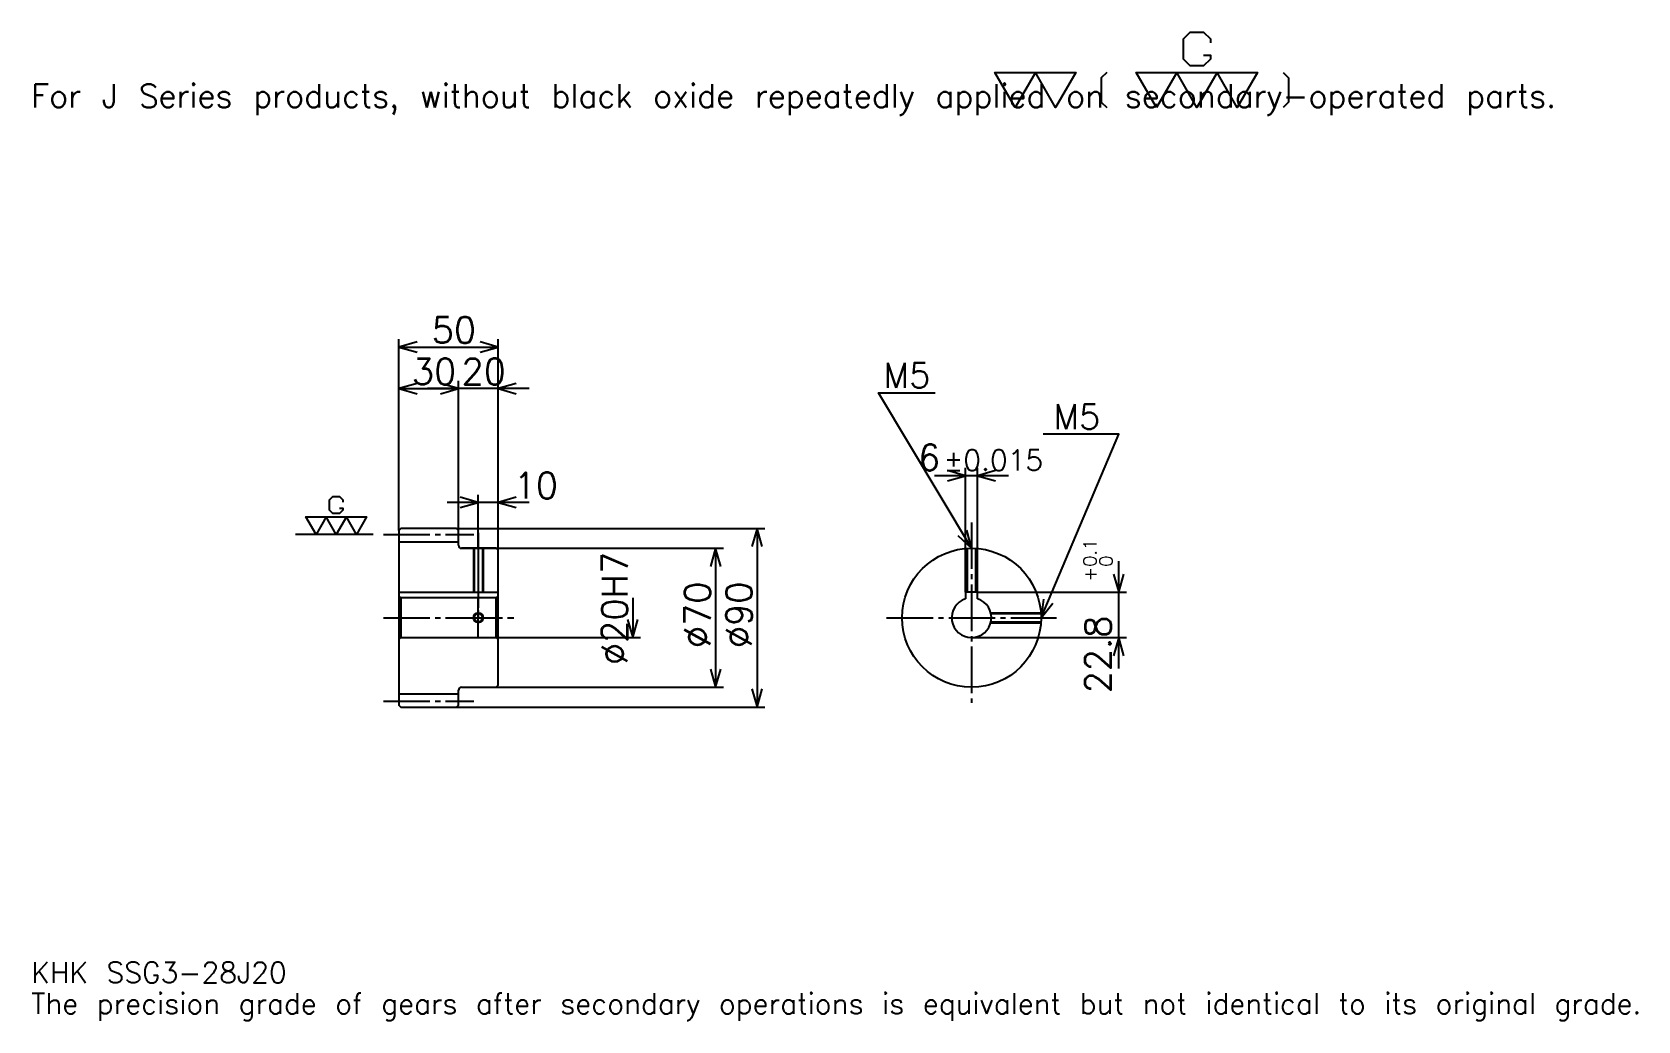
# Model space of a CAD drawing. Extents: x 27 to 835, y 10 to 508.
import ezdxf

# ---------------------------------------------------------------- set-up
doc = ezdxf.new("R2010")
doc.units = 0
doc.linetypes.add('DASHDOT', pattern=[31.304349, 23.478261, -2.608696, 2.608696, -2.608696])
doc.layers.get('0').update_dxf_attribs({"linetype": 'CONTINUOUS'})
doc.layers.add('DASHDOT', color=6, linetype='DASHDOT')
doc.styles.add('KANJI', font='TXT', dxfattribs={"bigfont": 'BIGFONT'})

msp = doc.modelspace()

# ---------------------------------------------------------------- linework, layer by layer
at = {"color": 5}
for p, q in [((211.304337, 257.608704), (211.304337, 352.82608)), ((211.304337, 348.913025), (261.304321, 348.913025)), ((261.304321, 257.608704), (261.304321, 352.82608)), ((241.304337, 257.608704), (241.304337, 331.956512)), ((211.304337, 328.043457), (241.304337, 328.043457)), ((276.956512, 328.043457), (225.652161, 328.043457)), ((518.434753, 284.130432), (481.130432, 284.130432)), ((496.782593, 225.408691), (496.782593, 288.043488)), ((502.782593, 225.408691), (502.782593, 288.043488)), ((276.956512, 270.652161), (235.652161, 270.652161)), ((251.304337, 257.608704), (251.304337, 274.565216)), ((211.304337, 256.608704), (211.304337, 257.608704)), ((240.304337, 257.608704), (261.304321, 257.608704)), ((241.304337, 256.608704), (241.304337, 257.608704)), ((251.304337, 247.608688), (251.304337, 257.608704)), ((251.304337, 247.608688), (251.304337, 257.608704)), ((261.304321, 257.608704), (395.652161, 257.608704)), ((261.304321, 246.608688), (261.304321, 257.608704)), ((391.739136, 257.608704), (391.739136, 167.608688)), ((242.804337, 247.608688), (261.304321, 247.608688)), ((261.304321, 247.608688), (374.782593, 247.608688)), ((370.869568, 247.608688), (370.869568, 177.608688)), ((573.913025, 186.956512), (573.913025, 241.060867)), ((329.130432, 222.608688), (329.130432, 202.608688)), ((502.782593, 225.408691), (577.826111, 225.408691)), ((261.304321, 202.608688), (333.043457, 202.608688)), ((499.782593, 202.608688), (577.826111, 202.608688)), ((242.804337, 177.608688), (261.304321, 177.608688)), ((261.304321, 177.608688), (374.782593, 177.608688)), ((240.304337, 167.608688), (261.304321, 167.608688)), ((261.304321, 167.608688), (395.652161, 167.608688))]:
    msp.add_line(p, q, dxfattribs=at)
at = {"color": 7}
msp.add_line((198.260864, 254.608688), (159.130432, 254.608688), dxfattribs=at)
at = {"color": 4}
for p, q in [((211.304337, 250.858688), (241.304337, 250.858688)), ((211.304337, 225.408691), (261.304321, 225.408691)), ((212.304337, 222.608688), (212.304337, 202.608688)), ((260.304321, 222.608688), (261.304321, 223.608688)), ((260.304321, 202.608688), (261.304321, 201.608688)), ((211.304337, 174.358688), (241.304337, 174.358688))]:
    msp.add_line(p, q, dxfattribs=at)
at = {"color": 7}
for points in [[(616.695679, 496.017395), (620.086975, 496.017395), (620.086975, 493.982605), (616.695679, 490.591309), (609.913025, 490.591309), (606.521729, 493.982605), (606.521729, 504.156525), (609.913025, 507.547821), (616.695679, 507.547821), (620.086975, 504.156525), (620.086975, 502.121735)], [(521.739136, 469.565216), (511.565216, 487.200012), (552.260864, 487.200012), (542.086975, 469.565216), (531.913025, 487.200012), (521.739136, 469.565216)], [(567.860901, 487.200012), (565.147827, 484.486969), (565.147827, 472.278259), (567.860901, 469.565216)], [(592.956543, 469.565216), (582.782593, 487.200012), (643.826111, 487.200012), (633.652161, 469.565216), (623.478271, 487.200012), (613.304382, 469.565216), (603.130432, 487.200012), (592.956543, 469.565216)], [(656.713013, 487.200012), (659.426086, 484.486969), (659.426086, 472.278259), (656.713013, 469.565216)], [(181.434769, 267.834778), (183.130417, 267.834778), (183.130417, 266.817383), (181.434769, 265.121735), (178.043457, 265.121735), (176.347809, 266.817383), (176.347809, 271.904358), (178.043457, 273.599976), (181.434769, 273.599976), (183.130417, 271.904358), (183.130417, 270.886963)], [(169.565201, 254.608688), (164.478241, 263.426086), (194.999985, 263.426086), (189.913025, 254.608688), (184.82608, 263.426086), (179.73912, 254.608688), (174.652161, 263.426086), (169.565201, 254.608688)]]:
    msp.add_lwpolyline(points, dxfattribs=at)
at = {"color": 5}
for points in [[(220.434769, 351.521729), (211.304337, 348.913025), (220.434769, 346.304352)], [(252.173904, 346.304352), (261.304321, 348.913025), (252.173904, 351.521729)], [(220.434769, 330.652161), (211.304337, 328.043457), (220.434769, 325.434784)], [(232.173904, 325.434784), (241.304337, 328.043457), (232.173904, 330.652161)], [(232.173904, 325.434784), (241.304337, 328.043457), (232.173904, 330.652161)], [(270.434784, 330.652161), (261.304321, 328.043457), (270.434784, 325.434784)], [(499.782593, 247.608688), (452.82608, 325.869568), (481.521729, 325.869568)], [(534.782593, 212.608688), (573.913025, 305), (535.826111, 305)], [(487.652161, 281.521729), (496.782593, 284.130432), (487.652161, 286.739136)], [(511.913025, 286.739136), (502.782593, 284.130432), (511.913025, 281.521729)], [(242.173904, 268.043457), (251.304337, 270.652161), (242.173904, 273.260864)], [(270.434784, 273.260864), (261.304321, 270.652161), (270.434784, 268.043457)], [(394.347809, 248.478256), (391.739136, 257.608704), (389.130432, 248.478256)], [(492.848083, 254.09581), (499.782593, 247.608688), (497.32196, 256.780151)], [(373.478241, 238.478256), (370.869568, 247.608688), (368.260864, 238.478256)], [(571.304321, 234.539124), (573.913025, 225.408691), (576.521729, 234.539124)], [(535.941284, 222.033524), (534.782593, 212.608688), (540.745544, 219.998779)], [(326.521729, 211.73912), (329.130432, 202.608688), (331.739136, 211.73912)], [(576.521729, 193.478256), (573.913025, 202.608688), (571.304321, 193.478256)], [(368.260864, 186.73912), (370.869568, 177.608688), (373.478241, 186.73912)], [(389.130432, 176.73912), (391.739136, 167.608688), (394.347809, 176.73912)]]:
    msp.add_lwpolyline(points, dxfattribs=at)
at = {"color": 4}
for points in [[(241.304337, 249.108688), (241.304337, 256.608704), (240.304337, 257.608704), (212.304337, 257.608704), (211.304337, 256.608704), (211.304337, 201.608688)], [(242.804337, 177.608688), (260.304321, 177.608688), (261.304321, 178.608688), (261.304321, 246.608688), (260.304321, 247.608688), (242.804337, 247.608688)], [(248.804337, 247.608688), (248.804337, 225.408691)], [(249.239334, 247.608688), (249.239334, 225.408691)], [(253.369339, 247.608688), (253.369339, 225.408691)], [(253.804337, 247.608688), (253.804337, 225.408691)], [(497.282593, 225.408691), (497.282593, 247.519287)], [(497.71759, 225.408691), (497.71759, 247.547714)], [(501.847595, 225.408691), (501.847595, 247.547714)], [(502.282593, 225.408691), (502.282593, 247.519287)], [(211.304337, 201.608688), (212.304337, 202.608688), (260.304321, 202.608688), (260.304321, 222.608688), (212.304337, 222.608688), (211.304337, 223.608688)], [(502.782593, 222.148087), (502.782593, 225.408691), (496.782593, 225.408691), (496.782593, 222.148087)], [(509.465088, 215.108688), (534.693176, 215.108688)], [(509.567078, 214.673691), (534.721619, 214.673691)], [(509.567078, 210.543686), (534.721619, 210.543686)], [(509.465088, 210.108688), (534.693176, 210.108688)], [(211.304337, 201.608688), (211.304337, 168.608688), (212.304337, 167.608688), (240.304337, 167.608688), (241.304337, 168.608688), (241.304337, 176.108688)]]:
    msp.add_lwpolyline(points, dxfattribs=at)
for centre, radius in [((499.782593, 212.608688), 35), ((251.304337, 212.608688), 2.065)]:
    msp.add_circle(centre, radius, dxfattribs=at)
at = {"color": 7}
msp.add_circle((251.304337, 212.608688), 2.5, dxfattribs=at)
at = {"color": 4}
for centre, radius, start, end in [((242.804337, 249.108688), 1.5, 180, 270), ((499.782593, 212.608688), 10, 107.457602748, 72.542397252), ((242.804337, 176.108688), 1.5, 90, 180)]:
    msp.add_arc(centre, radius, start, end, dxfattribs=at)
at = {"layer": 'DASHDOT', "color": 7}
for p, q in [((499.782593, 260.652161), (499.782593, 169.782593)), ((203.478256, 254.608688), (249.130432, 254.608688)), ((251.304337, 247.608688), (251.304337, 212.608688)), ((203.478256, 212.608688), (269.130432, 212.608688)), ((456.956512, 212.608688), (542.608704, 212.608688)), ((203.478256, 170.608688), (249.130432, 170.608688))]:
    msp.add_line(p, q, dxfattribs=at)
for points in [[(251.304337, 255.434784), (251.304337, 217.582596)], [(251.304337, 202.282608), (251.304337, 222.934769)], [(240.978241, 212.608688), (261.630432, 212.608688)]]:
    msp.add_lwpolyline(points, dxfattribs=at)

# ---------------------------------------------------------------- texts
at = {"color": 7, "style": 'KANJI'}
for s, height, p in [('For J Series products, without black oxide repeatedly applied on secondary-operated parts.', 11.73913, (26.086956, 469.565216)), ('50', 13.043478, (227.82608, 351)), ('30', 13.043478, (217.82608, 330.130432)), ('20', 13.043478, (242.82608, 330.130432)), ('M5', 12.52174, (455.434753, 328.478271)), ('M5', 12.52174, (541.043457, 307.608704)), ('6', 13.043478, (472.858276, 286.739136)), ('%%p0.015', 10.434783, (485.769714, 286.739136)), ('10', 13.043478, (269.130432, 272.739136)), ('KHK SSG3-28J20', 10.434783, (26.086956, 28.695652)), ('The precision grade of gears after secondary operations is equivalent but not identical to its original grade.', 10.434783, (26.086956, 13.043478))]:
    msp.add_text(s, height=height, dxfattribs=at).set_placement(p)
for s, height, p in [('%%c20H7', 13.043478, (326.521729, 188.804337)), ('0.1', 6.521739, (562.695679, 238.298737)), ('0', 6.521739, (570.782593, 238.298737)), ('+', 6.521739, (562.695679, 230.9944)), ('%%c70', 13.043478, (368.260864, 197.282593)), ('%%c90', 13.043478, (389.130432, 197.282593)), ('22.8', 13.043478, (570, 174.537048))]:
    msp.add_text(s, height=height, rotation=90, dxfattribs=at).set_placement(p)

doc.saveas('drawing.dxf')
